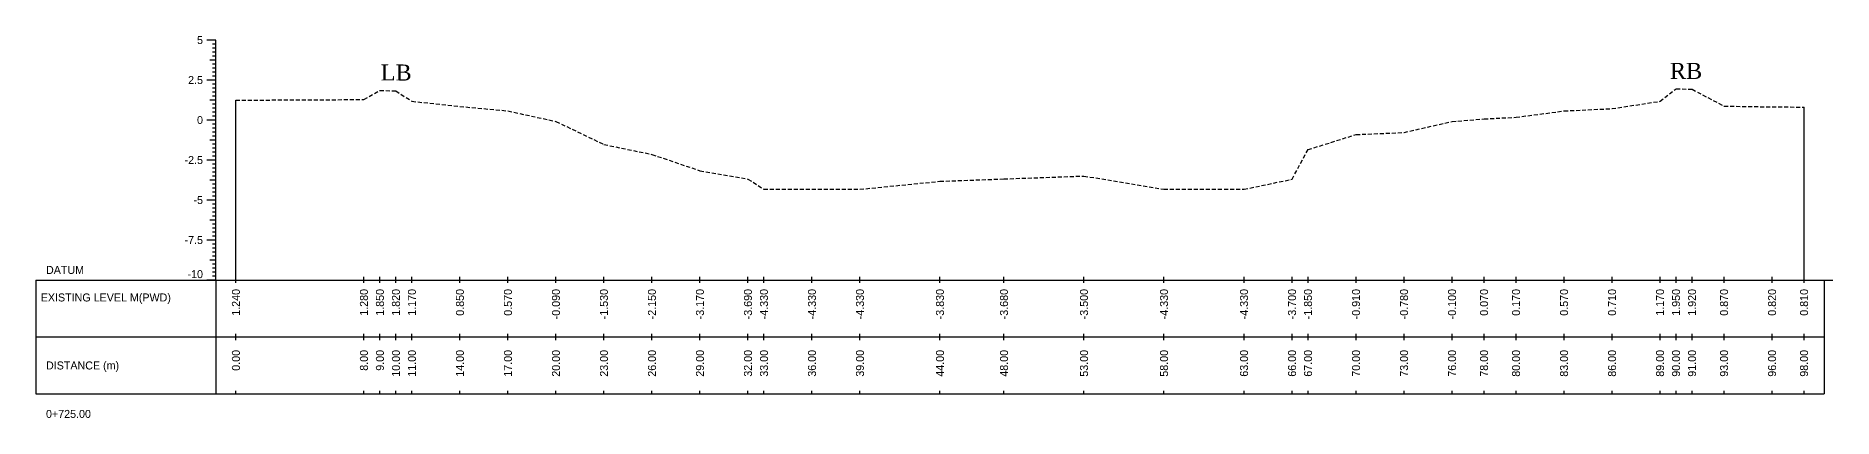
# Model space of a CAD drawing. Header units: inches. Extents: x 2527 to 3799, y -2520 to -1051.
# Drawn here: x 2959.5 to 3071.8, y -1492.1 to -1468.2 of the extents above; entities that cross this region are included whole.
import ezdxf
from ezdxf.enums import TextEntityAlignment as Align

# ---------------------------------------------------------------- set-up
doc = ezdxf.new("R2010")
doc.units = ezdxf.units.IN
doc.header["$MEASUREMENT"] = 0
doc.linetypes.add('HIDDEN', pattern=[0.375, 0.25, -0.125])
doc.layers.add('CS_Drawing', color=7, linetype='Continuous')
doc.layers.add('GL', color=3, linetype='HIDDEN')
doc.styles.add('romans', font='romans.shx')

msp = doc.modelspace()

# ---------------------------------------------------------------- linework, layer by layer
at = {"layer": 'CS_Drawing'}
for p, q in [((2970.74, -1468.49), (2970.18, -1468.49)), ((2970.74, -1468.49), (2970.35, -1468.49)), ((2970.74, -1468.49), (2970.52, -1468.49)), ((2970.74, -1468.74), (2970.52, -1468.74)), ((2970.74, -1468.99), (2970.52, -1468.99)), ((2970.74, -1483.49), (2970.74, -1468.49)), ((2970.74, -1469.74), (2970.35, -1469.74)), ((2970.74, -1469.24), (2970.52, -1469.24)), ((2970.74, -1469.49), (2970.52, -1469.49)), ((2970.74, -1469.74), (2970.52, -1469.74)), ((2970.74, -1469.99), (2970.52, -1469.99)), ((2970.74, -1470.99), (2970.18, -1470.99)), ((2970.74, -1470.99), (2970.35, -1470.99)), ((2970.74, -1470.24), (2970.52, -1470.24)), ((2970.74, -1470.49), (2970.52, -1470.49)), ((2970.74, -1470.74), (2970.52, -1470.74)), ((2970.74, -1470.99), (2970.52, -1470.99)), ((2970.74, -1471.24), (2970.52, -1471.24)), ((2970.74, -1472.24), (2970.35, -1472.24)), ((2970.74, -1471.49), (2970.52, -1471.49)), ((2970.74, -1471.74), (2970.52, -1471.74)), ((2970.74, -1471.99), (2970.52, -1471.99)), ((2970.74, -1472.24), (2970.52, -1472.24)), ((2971.99, -1483.49), (2971.99, -1472.25)), ((2970.74, -1473.49), (2970.18, -1473.49)), ((2970.74, -1473.49), (2970.35, -1473.49)), ((2970.74, -1472.49), (2970.52, -1472.49)), ((2970.74, -1472.74), (2970.52, -1472.74)), ((2970.74, -1472.99), (2970.52, -1472.99)), ((2970.74, -1473.24), (2970.52, -1473.24)), ((2970.74, -1473.49), (2970.52, -1473.49)), ((3069.99, -1483.49), (3069.99, -1472.68)), ((2970.74, -1473.74), (2970.52, -1473.74)), ((2970.74, -1473.99), (2970.52, -1473.99)), ((2970.74, -1474.24), (2970.52, -1474.24)), ((2970.74, -1474.49), (2970.52, -1474.49)), ((2970.74, -1474.74), (2970.35, -1474.74)), ((2970.74, -1474.74), (2970.52, -1474.74)), ((2970.74, -1474.99), (2970.52, -1474.99)), ((2970.74, -1475.24), (2970.52, -1475.24)), ((2970.74, -1475.49), (2970.52, -1475.49)), ((2970.74, -1475.74), (2970.52, -1475.74)), ((2970.74, -1475.99), (2970.18, -1475.99)), ((2970.74, -1475.99), (2970.35, -1475.99)), ((2970.74, -1475.99), (2970.52, -1475.99)), ((2970.74, -1476.24), (2970.52, -1476.24)), ((2970.74, -1476.49), (2970.52, -1476.49)), ((2970.74, -1476.74), (2970.52, -1476.74)), ((2970.74, -1477.24), (2970.35, -1477.24)), ((2970.74, -1476.99), (2970.52, -1476.99)), ((2970.74, -1477.24), (2970.52, -1477.24)), ((2970.74, -1477.49), (2970.52, -1477.49)), ((2970.74, -1477.74), (2970.52, -1477.74)), ((2970.74, -1477.99), (2970.52, -1477.99)), ((2970.74, -1478.49), (2970.18, -1478.49)), ((2970.74, -1478.49), (2970.35, -1478.49)), ((2970.74, -1478.24), (2970.52, -1478.24)), ((2970.74, -1478.49), (2970.52, -1478.49)), ((2970.74, -1478.74), (2970.52, -1478.74)), ((2970.74, -1478.99), (2970.52, -1478.99)), ((2970.74, -1479.74), (2970.35, -1479.74)), ((2970.74, -1479.24), (2970.52, -1479.24)), ((2970.74, -1479.49), (2970.52, -1479.49)), ((2970.74, -1479.74), (2970.52, -1479.74)), ((2970.74, -1479.99), (2970.52, -1479.99)), ((2970.74, -1480.24), (2970.52, -1480.24)), ((2970.74, -1480.99), (2970.18, -1480.99)), ((2970.74, -1480.99), (2970.35, -1480.99)), ((2970.74, -1480.49), (2970.52, -1480.49)), ((2970.74, -1480.74), (2970.52, -1480.74)), ((2970.74, -1480.99), (2970.52, -1480.99)), ((2970.74, -1481.24), (2970.52, -1481.24)), ((2970.74, -1482.24), (2970.35, -1482.24)), ((2970.74, -1481.49), (2970.52, -1481.49)), ((2970.74, -1481.74), (2970.52, -1481.74)), ((2970.74, -1481.99), (2970.52, -1481.99)), ((2970.74, -1482.24), (2970.52, -1482.24)), ((2970.74, -1482.49), (2970.52, -1482.49)), ((2959.49, -1483.49), (2970.74, -1483.49)), ((2959.49, -1483.49), (2959.49, -1490.61)), ((2970.74, -1483.49), (2970.18, -1483.49)), ((2970.74, -1483.49), (2970.35, -1483.49)), ((2970.74, -1482.74), (2970.52, -1482.74)), ((2970.74, -1482.99), (2970.52, -1482.99)), ((2970.74, -1483.24), (2970.52, -1483.24)), ((2970.74, -1483.49), (2970.52, -1483.49)), ((2970.74, -1483.49), (3071.24, -1483.49)), ((2970.74, -1483.49), (2970.74, -1490.61)), ((2971.99, -1483.67), (2971.99, -1483.3)), ((2979.99, -1483.67), (2979.99, -1483.3)), ((2980.99, -1483.67), (2980.99, -1483.3)), ((2981.99, -1483.67), (2981.99, -1483.3)), ((2982.99, -1483.67), (2982.99, -1483.3)), ((2985.99, -1483.67), (2985.99, -1483.3)), ((2988.99, -1483.67), (2988.99, -1483.3)), ((2991.99, -1483.67), (2991.99, -1483.3)), ((2994.99, -1483.67), (2994.99, -1483.3)), ((2997.99, -1483.67), (2997.99, -1483.3)), ((3000.99, -1483.67), (3000.99, -1483.3)), ((3003.99, -1483.67), (3003.99, -1483.3)), ((3004.99, -1483.67), (3004.99, -1483.3)), ((3007.99, -1483.67), (3007.99, -1483.3)), ((3010.99, -1483.67), (3010.99, -1483.3)), ((3015.99, -1483.67), (3015.99, -1483.3)), ((3019.99, -1483.67), (3019.99, -1483.3)), ((3024.99, -1483.67), (3024.99, -1483.3)), ((3029.99, -1483.67), (3029.99, -1483.3)), ((3034.99, -1483.67), (3034.99, -1483.3)), ((3037.99, -1483.67), (3037.99, -1483.3)), ((3038.99, -1483.67), (3038.99, -1483.3)), ((3041.99, -1483.67), (3041.99, -1483.3)), ((3044.99, -1483.67), (3044.99, -1483.3)), ((3047.99, -1483.67), (3047.99, -1483.3)), ((3049.99, -1483.67), (3049.99, -1483.3)), ((3051.99, -1483.67), (3051.99, -1483.3)), ((3054.99, -1483.67), (3054.99, -1483.3)), ((3057.99, -1483.67), (3057.99, -1483.3)), ((3060.99, -1483.67), (3060.99, -1483.3)), ((3061.99, -1483.67), (3061.99, -1483.3)), ((3062.99, -1483.67), (3062.99, -1483.3)), ((3064.99, -1483.67), (3064.99, -1483.3)), ((3067.99, -1483.67), (3067.99, -1483.3)), ((3069.99, -1483.67), (3069.99, -1483.3)), ((3071.24, -1483.49), (3071.8, -1483.49)), ((3071.24, -1483.49), (3071.63, -1483.49)), ((3071.24, -1483.49), (3071.47, -1483.49)), ((3071.24, -1483.49), (3071.24, -1490.61)), ((2971.99, -1487.24), (2971.99, -1486.86)), ((2979.99, -1487.24), (2979.99, -1486.86)), ((2980.99, -1487.24), (2980.99, -1486.86)), ((2981.99, -1487.24), (2981.99, -1486.86)), ((2982.99, -1487.24), (2982.99, -1486.86)), ((2985.99, -1487.24), (2985.99, -1486.86)), ((2988.99, -1487.24), (2988.99, -1486.86)), ((2991.99, -1487.24), (2991.99, -1486.86)), ((2994.99, -1487.24), (2994.99, -1486.86)), ((2997.99, -1487.24), (2997.99, -1486.86)), ((3000.99, -1487.24), (3000.99, -1486.86)), ((3003.99, -1487.24), (3003.99, -1486.86)), ((3004.99, -1487.24), (3004.99, -1486.86)), ((3007.99, -1487.24), (3007.99, -1486.86)), ((3010.99, -1487.24), (3010.99, -1486.86)), ((3015.99, -1487.24), (3015.99, -1486.86)), ((3019.99, -1487.24), (3019.99, -1486.86)), ((3024.99, -1487.24), (3024.99, -1486.86)), ((3029.99, -1487.24), (3029.99, -1486.86)), ((3034.99, -1487.24), (3034.99, -1486.86)), ((3037.99, -1487.24), (3037.99, -1486.86)), ((3038.99, -1487.24), (3038.99, -1486.86)), ((3041.99, -1487.24), (3041.99, -1486.86)), ((3044.99, -1487.24), (3044.99, -1486.86)), ((3047.99, -1487.24), (3047.99, -1486.86)), ((3049.99, -1487.24), (3049.99, -1486.86)), ((3051.99, -1487.24), (3051.99, -1486.86)), ((3054.99, -1487.24), (3054.99, -1486.86)), ((3057.99, -1487.24), (3057.99, -1486.86)), ((3060.99, -1487.24), (3060.99, -1486.86)), ((3061.99, -1487.24), (3061.99, -1486.86)), ((3062.99, -1487.24), (3062.99, -1486.86)), ((3064.99, -1487.24), (3064.99, -1486.86)), ((3067.99, -1487.24), (3067.99, -1486.86)), ((3069.99, -1487.24), (3069.99, -1486.86)), ((2959.49, -1487.05), (2970.74, -1487.05)), ((2970.74, -1487.05), (3071.24, -1487.05)), ((2970.74, -1487.05), (3071.24, -1487.05)), ((2959.49, -1490.61), (2970.74, -1490.61)), ((2970.74, -1490.61), (3071.24, -1490.61)), ((2971.99, -1490.61), (2971.99, -1490.42)), ((2979.99, -1490.61), (2979.99, -1490.42)), ((2980.99, -1490.61), (2980.99, -1490.42)), ((2981.99, -1490.61), (2981.99, -1490.42)), ((2982.99, -1490.61), (2982.99, -1490.42)), ((2985.99, -1490.61), (2985.99, -1490.42)), ((2988.99, -1490.61), (2988.99, -1490.42)), ((2991.99, -1490.61), (2991.99, -1490.42)), ((2994.99, -1490.61), (2994.99, -1490.42)), ((2997.99, -1490.61), (2997.99, -1490.42)), ((3000.99, -1490.61), (3000.99, -1490.42)), ((3003.99, -1490.61), (3003.99, -1490.42)), ((3004.99, -1490.61), (3004.99, -1490.42)), ((3007.99, -1490.61), (3007.99, -1490.42)), ((3010.99, -1490.61), (3010.99, -1490.42)), ((3015.99, -1490.61), (3015.99, -1490.42)), ((3019.99, -1490.61), (3019.99, -1490.42)), ((3024.99, -1490.61), (3024.99, -1490.42)), ((3029.99, -1490.61), (3029.99, -1490.42)), ((3034.99, -1490.61), (3034.99, -1490.42)), ((3037.99, -1490.61), (3037.99, -1490.42)), ((3038.99, -1490.61), (3038.99, -1490.42)), ((3041.99, -1490.61), (3041.99, -1490.42)), ((3044.99, -1490.61), (3044.99, -1490.42)), ((3047.99, -1490.61), (3047.99, -1490.42)), ((3049.99, -1490.61), (3049.99, -1490.42)), ((3051.99, -1490.61), (3051.99, -1490.42)), ((3054.99, -1490.61), (3054.99, -1490.42)), ((3057.99, -1490.61), (3057.99, -1490.42)), ((3060.99, -1490.61), (3060.99, -1490.42)), ((3061.99, -1490.61), (3061.99, -1490.42)), ((3062.99, -1490.61), (3062.99, -1490.42)), ((3064.99, -1490.61), (3064.99, -1490.42)), ((3067.99, -1490.61), (3067.99, -1490.42)), ((3069.99, -1490.61), (3069.99, -1490.42))]:
    msp.add_line(p, q, dxfattribs=at)
at = {"layer": 'GL'}
msp.add_lwpolyline([(2971.99, -1472.25), (2979.99, -1472.21), (2980.99, -1471.64), (2981.99, -1471.67), (2982.99, -1472.32), (2985.99, -1472.64), (2988.99, -1472.92), (2991.99, -1473.58), (2994.99, -1475.02), (2997.99, -1475.64), (3000.99, -1476.66), (3003.99, -1477.18), (3004.99, -1477.82), (3007.99, -1477.82), (3010.99, -1477.82), (3015.99, -1477.32), (3019.99, -1477.17), (3024.99, -1476.99), (3029.99, -1477.82), (3034.99, -1477.82), (3037.99, -1477.19), (3038.99, -1475.34), (3041.99, -1474.4), (3044.99, -1474.27), (3047.99, -1473.59), (3049.99, -1473.42), (3051.99, -1473.32), (3054.99, -1472.92), (3057.99, -1472.78), (3060.99, -1472.32), (3061.99, -1471.54), (3062.99, -1471.57), (3064.99, -1472.62), (3067.99, -1472.67), (3069.99, -1472.68)], dxfattribs=at)

# ---------------------------------------------------------------- texts
at = {"char_height": 1, "width": 87.7722, "attachment_point": 1, "style": 'romans'}
for s, insert in [('{\\fTimes New Roman|b0|i0|c0|p18;LB}', (2981.04, -1470.02)), ('{\\fTimes New Roman|b0|i0|c0|p18;RB}', (3061.61, -1469.92))]:
    msp.add_mtext(s, dxfattribs=dict(at, insert=insert))
at = {"layer": 'CS_Drawing'}
for s, p in [('5', (2969.93, -1468.49)), ('2.5', (2969.93, -1470.99)), ('0', (2969.93, -1473.49)), ('-2.5', (2969.93, -1475.99)), ('-5', (2969.93, -1478.49)), ('-7.5', (2969.93, -1480.99))]:
    msp.add_text(s, height=0.5, dxfattribs=at).set_placement(p, align=Align.MIDDLE_RIGHT)
for s, p in [('DATUM', (2960.12, -1482.86)), ('EXISTING LEVEL M(PWD)', (2959.79, -1484.58)), ('DISTANCE (m)', (2960.12, -1488.83)), ('0+725.00', (2960.12, -1491.86))]:
    msp.add_text(s, height=0.5, dxfattribs=at).set_placement(p, align=Align.MIDDLE_LEFT)
msp.add_text('-10', height=0.5, dxfattribs=at).set_placement((2969.93, -1483.37), align=Align.RIGHT)
for s, p in [('1.240', (2971.99, -1484.05)), ('1.280', (2979.99, -1484.05)), ('1.850', (2980.99, -1484.05)), ('1.820', (2981.99, -1484.05)), ('1.170', (2982.99, -1484.05)), ('0.850', (2985.99, -1484.05)), ('0.570', (2988.99, -1484.05)), ('-0.090', (2991.99, -1484.05)), ('-1.530', (2994.99, -1484.05)), ('-2.150', (2997.99, -1484.05)), ('-3.170', (3000.99, -1484.05)), ('-3.690', (3003.99, -1484.05)), ('-4.330', (3004.99, -1484.05)), ('-4.330', (3007.99, -1484.05)), ('-4.330', (3010.99, -1484.05)), ('-3.830', (3015.99, -1484.05)), ('-3.680', (3019.99, -1484.05)), ('-3.500', (3024.99, -1484.05)), ('-4.330', (3029.99, -1484.05)), ('-4.330', (3034.99, -1484.05)), ('-3.700', (3037.99, -1484.05)), ('-1.850', (3038.99, -1484.05)), ('-0.910', (3041.99, -1484.05)), ('-0.780', (3044.99, -1484.05)), ('-0.100', (3047.99, -1484.05)), ('0.070', (3049.99, -1484.05)), ('0.170', (3051.99, -1484.05)), ('0.570', (3054.99, -1484.05)), ('0.710', (3057.99, -1484.05)), ('1.170', (3060.99, -1484.05)), ('1.950', (3061.99, -1484.05)), ('1.920', (3062.99, -1484.05)), ('0.870', (3064.99, -1484.05)), ('0.820', (3067.99, -1484.05)), ('0.810', (3069.99, -1484.05)), ('0.00', (2971.99, -1487.86)), ('8.00', (2979.99, -1487.86)), ('9.00', (2980.99, -1487.86)), ('10.00', (2981.99, -1487.86)), ('11.00', (2982.99, -1487.86)), ('14.00', (2985.99, -1487.86)), ('17.00', (2988.99, -1487.86)), ('20.00', (2991.99, -1487.86)), ('23.00', (2994.99, -1487.86)), ('26.00', (2997.99, -1487.86)), ('29.00', (3000.99, -1487.86)), ('32.00', (3003.99, -1487.86)), ('33.00', (3004.99, -1487.86)), ('36.00', (3007.99, -1487.86)), ('39.00', (3010.99, -1487.86)), ('44.00', (3015.99, -1487.86)), ('48.00', (3019.99, -1487.86)), ('53.00', (3024.99, -1487.86)), ('58.00', (3029.99, -1487.86)), ('63.00', (3034.99, -1487.86)), ('66.00', (3037.99, -1487.86)), ('67.00', (3038.99, -1487.86)), ('70.00', (3041.99, -1487.86)), ('73.00', (3044.99, -1487.86)), ('76.00', (3047.99, -1487.86)), ('78.00', (3049.99, -1487.86)), ('80.00', (3051.99, -1487.86)), ('83.00', (3054.99, -1487.86)), ('86.00', (3057.99, -1487.86)), ('89.00', (3060.99, -1487.86)), ('90.00', (3061.99, -1487.86)), ('91.00', (3062.99, -1487.86)), ('93.00', (3064.99, -1487.86)), ('96.00', (3067.99, -1487.86)), ('98.00', (3069.99, -1487.86))]:
    msp.add_text(s, height=0.5, rotation=90, dxfattribs=at).set_placement(p, align=Align.MIDDLE_RIGHT)

doc.saveas('drawing.dxf')
